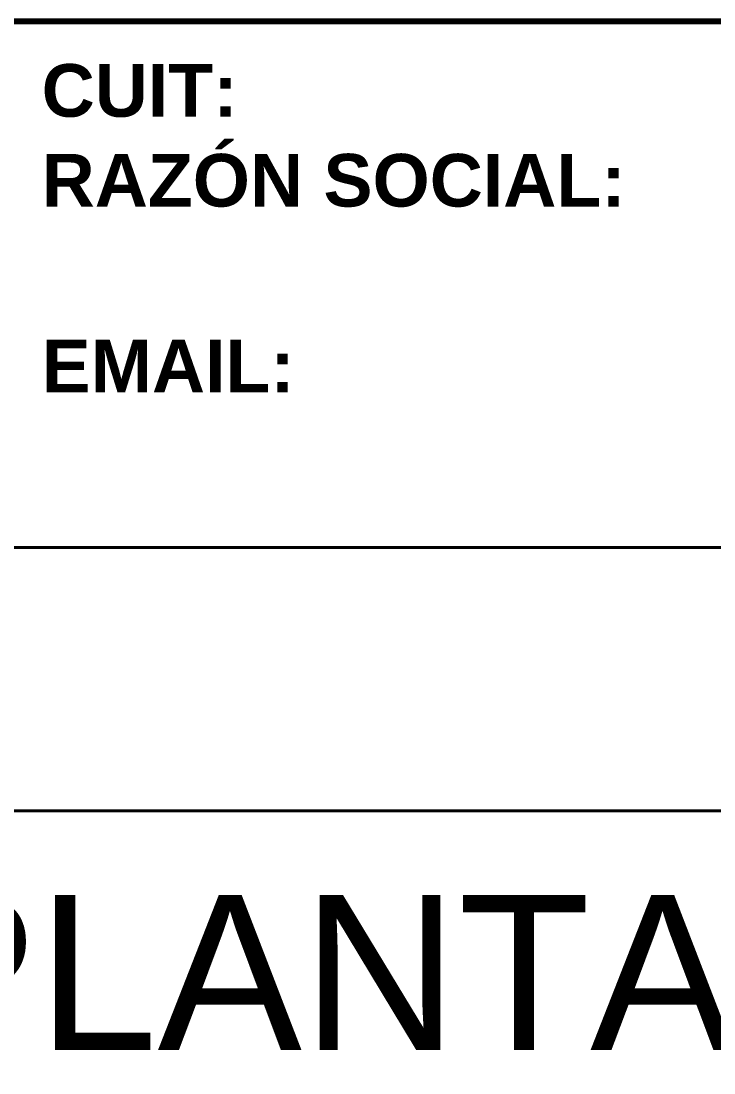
# Model space of a CAD drawing. Header units: millimetres. Extents: x 0 to 841, y 0 to 594.
# Drawn here: x 739.87 to 762.25, y 32.04 to 66 of the extents above; entities that cross this region are included whole.
import ezdxf
from ezdxf.enums import TextEntityAlignment as Align

# ---------------------------------------------------------------- set-up
doc = ezdxf.new("R2010")
doc.units = ezdxf.units.MM
doc.layers.add('291-E-TEXTOS', color=7, linetype='Continuous')
doc.styles.add('ARIAL', font='arial.ttf')
doc.styles.add('ARIAL_BOLD', font='arialbd.ttf')

msp = doc.modelspace()

# ---------------------------------------------------------------- linework, layer by layer
at = {"layer": '291-E-TEXTOS', "color": 7, "lineweight": 40}
for p, q in [((651, 49), (826, 49)), ((676, 40.5), (771.035, 40.5))]:
    msp.add_line(p, q, dxfattribs=at)
at = {"layer": '291-E-TEXTOS', "color": 7, "lineweight": 80}
msp.add_lwpolyline([(651, 66), (826, 66), (826, 15), (651, 15)], close=True, dxfattribs=at)

# ---------------------------------------------------------------- texts
at = {"layer": '291-E-TEXTOS', "color": 7, "style": 'ARIAL_BOLD'}
for s, p in [('CUIT:', (740.539, 62.4)), ('RAZÓN SOCIAL:', (740.539, 59.5)), ('EMAIL:', (740.539, 53.5))]:
    msp.add_text(s, height=1.7, dxfattribs=at).set_placement(p, align=Align.BOTTOM_LEFT)
at = {"layer": '291-E-TEXTOS', "true_color": 0xe00000, "style": 'ARIAL'}
msp.add_text('TGBT-02 – TABLERO PLANTA BAJA', height=5, dxfattribs=at).set_placement((723.518, 31.283), align=Align.BOTTOM_CENTER)

doc.saveas('drawing.dxf')
